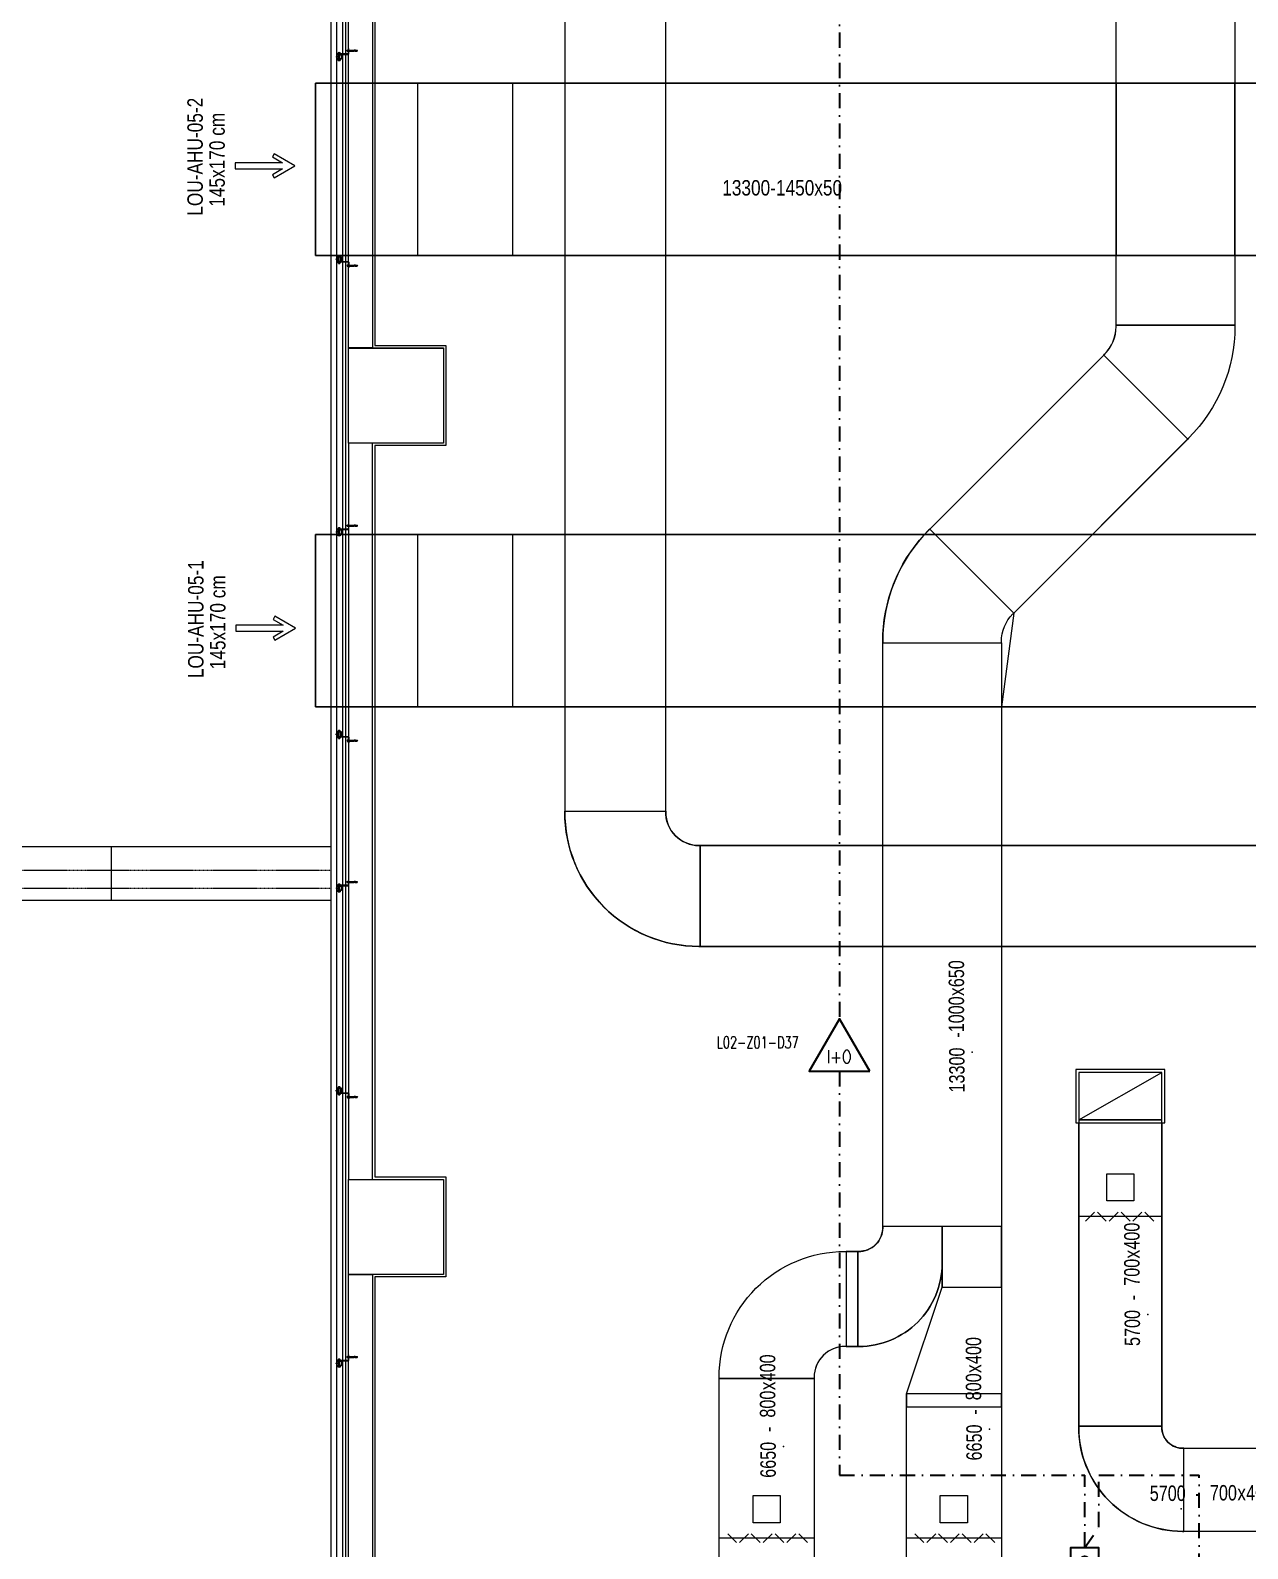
# Model space of a CAD drawing. Extents: x -3709 to 34975, y -230 to 8245.
# Drawn here: x 23528 to 24553, y 782 to 2060 of the extents above; entities that cross this region are included whole.
import ezdxf
from ezdxf.enums import TextEntityAlignment as Align

# ---------------------------------------------------------------- set-up
doc = ezdxf.new("R2010")
doc.units = 0
doc.linetypes.add('DASHDOT', pattern=[25.4, 12.7, -6.35, 0, -6.35])
doc.linetypes.add('HIDDEN', pattern=[0.375, 0.25, -0.125])
doc.layers.get('0').update_dxf_attribs({"color": 9, "lineweight": 9})
for name, color, linetype, lineweight in [('00', 9, 'Continuous', 9), ('01', 9, 'Continuous', 9), ('06D', 9, 'Continuous', 9), ('10', 9, 'Continuous', 9), ('10A', 9, 'Continuous', 9), ('14', 9, 'Continuous', 9), ('33', 9, 'BATTING', 9), ('40', 9, 'Continuous', 9), ('E-DEDEKTÖR NUMARALARI', 20, 'Continuous', 30), ('E-KABLO', 7, 'Continuous', 30), ('E-KOMBİNE DEDEKTÖR (ISI+OPTİK DUMAN)', 7, 'Continuous', 30), ('E-YANGIN İHBAR BUTONU', 7, 'Continuous', 30)]:
    doc.layers.add(name, color=color, linetype=linetype, lineweight=lineweight)
doc.styles.add('DEBI-BLOCK', font='arial.ttf', dxfattribs={"width": 0.8})
doc.styles.add('E-YAZI', font='txttw.shx')
doc.styles.add('Y200-ARIAL', font='arial.ttf', dxfattribs={"width": 0.8})
doc.linetypes.add('BATTING', pattern='A,0.0001,-0.1,[134,ltypeshp.shx,S=0.1,R=0,X=-0.1,Y=0],-0.2,[134,ltypeshp.shx,S=0.1,R=180,X=0.1,Y=0],-0.1', length=0.4001)

# ---------------------------------------------------------------- blocks, each defined once
blk = doc.blocks.new('p-kolon-80x80-vw')
at = {"layer": '01'}
blk.add_lwpolyline([(-40, -40), (-40, 40), (40, 40), (40, -40)], close=True, dxfattribs=at)
blk = doc.blocks.new('cxvxv')
for p, q in [((-21988.4, 8561, 0), (-21988.4, 8560.3, 0)), ((-21988.4, 8560.3, 0), (-21986.6, 8560.3, 0)), ((-21988.4, 8555.4, 0), (-21986.6, 8555.4, 0)), ((-21988.4, 8554.7, 0), (-21988.4, 8555.4, 0)), ((-21986.9, 8561.1, 0), (-21988.2, 8561.1, 0)), ((-21986.9, 8554.7, 0), (-21988.2, 8554.7, 0)), ((-21988, 8561.2, 0), (-21987, 8561.3, 0)), ((-21988, 8561.3, 0), (-21988, 8561.3, 0)), ((-21988, 8561.2, 0), (-21988, 8561.3, 0)), ((-21988, 8561.3, 0), (-21987.9, 8561.3, 0)), ((-21988, 8561.1, 0), (-21987, 8561.2, 0)), ((-21988, 8561.1, 0), (-21988, 8561.2, 0)), ((-21988, 8561.2, 0), (-21988, 8561.2, 0)), ((-21988, 8561.1, 0), (-21988, 8561.1, 0)), ((-21988, 8561.1, 0), (-21988, 8561.1, 0)), ((-21988, 8561.1, 0), (-21988, 8561.1, 0)), ((-21988, 8561, 0), (-21988, 8560.3, 0)), ((-21988, 8560.3, 0), (-21987, 8560.3, 0)), ((-21988, 8560.3, 0), (-21988, 8560.3, 0)), ((-21988, 8560.1, 0), (-21988, 8555.6, 0)), ((-21988, 8555.4, 0), (-21987, 8555.4, 0)), ((-21988, 8554.7, 0), (-21988, 8555.4, 0)), ((-21988, 8555.4, 0), (-21988, 8555.4, 0)), ((-21987.5, 8561.3, 0), (-21987.9, 8561.3, 0)), ((-21987.7, 8561, 0), (-21987.7, 8561.1, 0)), ((-21987.7, 8561.1, 0), (-21987.7, 8561.1, 0)), ((-21987.5, 8561.3, 0), (-21987.1, 8561.3, 0)), ((-21987.1, 8561.3, 0), (-21987.1, 8561.2, 0)), ((-21987, 8561.3, 0), (-21987.1, 8561.3, 0)), ((-21987.1, 8561.3, 0), (-21987, 8561.3, 0)), ((-21987, 8561.3, 0), (-21987.1, 8561.3, 0)), ((-21987, 8561.3, 0), (-21987.1, 8561.3, 0)), ((-21987.1, 8561.2, 0), (-21987, 8561.2, 0)), ((-21987, 8561.2, 0), (-21987.1, 8561.2, 0)), ((-21987.1, 8561.2, 0), (-21987.1, 8561.1, 0)), ((-21987.1, 8561.1, 0), (-21987, 8561.1, 0)), ((-21987.1, 8560.6, 0), (-21987.1, 8561, 0)), ((-21987.1, 8560.6, 0), (-21987.1, 8560.3, 0)), ((-21987.1, 8560.3, 0), (-21987.1, 8560.3, 0)), ((-21987.1, 8555.6, 0), (-21987.1, 8560.1, 0)), ((-21987.1, 8555.1, 0), (-21987.1, 8555.4, 0)), ((-21987.1, 8555.4, 0), (-21987.1, 8555.4, 0)), ((-21987.1, 8555.1, 0), (-21987.1, 8554.7, 0)), ((-21987, 8560.3, 0), (-21987, 8560.3, 0)), ((-21987, 8555.6, 0), (-21987, 8560.1, 0)), ((-21987, 8555.4, 0), (-21987, 8555.4, 0)), ((-21986.6, 8560.3, 0), (-21986.6, 8561, 0)), ((-21986.6, 8555.4, 0), (-21986.6, 8554.7, 0))]:
    blk.add_line(p, q)
at = {"elevation": 0}
for points in [[(-21986.3, 8560.1), (-21988.7, 8560.1), (-21988.7, 8560.3), (-21986.3, 8560.3)], [(-21986.3, 8555.6), (-21988.7, 8555.6), (-21988.7, 8555.4), (-21986.3, 8555.4)]]:
    blk.add_lwpolyline(points, close=True, dxfattribs=at)
for points in [[(-21988, 8560.3), (-21988, 8560.3)], [(-21988, 8560.1), (-21988, 8555.6)], [(-21988, 8555.4), (-21988, 8555.4)]]:
    blk.add_lwpolyline(points, dxfattribs=at)
for centre, radius, start, end in [((-21988.2, 8560.8, 0), 0.315, 45.8497, 134.1503), ((-21988.2, 8555, 0), 0.315, 225.8497, 314.1503), ((-21987.5, 8560, 0), 1.12, 66.8701, 113.1299), ((-21987.5, 8560, 0), 1.12, 66.8701, 113.1299), ((-21987.5, 8555.8, 0), 1.12, 246.8701, 293.1299), ((-21987.5, 8555.8, 0), 1.12, 246.8701, 293.1299), ((-21986.9, 8560.8, 0), 0.313, 45.449, 134.551), ((-21986.9, 8555, 0), 0.313, 225.449, 314.551)]:
    blk.add_arc(centre, radius, start, end)
blk = doc.blocks.new('VIDA')
for p, q in [((-18072, 6524), (-18070, 6525)), ((-18072, 6524), (-18072, 6524)), ((-18072, 6524), (-18072, 6524)), ((-18070, 6523), (-18072, 6524)), ((-18070, 6525), (-18071, 6523)), ((-18071, 6523), (-18070, 6525)), ((-18070, 6523), (-18069, 6525)), ((-18070, 6525), (-18070, 6525)), ((-18070, 6525), (-18070, 6524)), ((-18070, 6524), (-18070, 6525)), ((-18070, 6525), (-18070, 6525)), ((-18070, 6525), (-18070, 6525)), ((-18070, 6525), (-18069, 6525)), ((-18070, 6524), (-18070, 6524)), ((-18069, 6522), (-18070, 6523)), ((-18070, 6523), (-18070, 6523)), ((-18069, 6523), (-18068, 6525)), ((-18069, 6522), (-18069, 6525)), ((-18069, 6525), (-18069, 6522)), ((-18069, 6525), (-18069, 6525)), ((-18069, 6525), (-18069, 6525)), ((-18069, 6525), (-18069, 6525)), ((-18069, 6525), (-18069, 6525)), ((-18069, 6525), (-18068, 6525)), ((-18069, 6523), (-18069, 6522)), ((-18068, 6522), (-18069, 6523)), ((-18069, 6523), (-18069, 6523)), ((-18069, 6522), (-18069, 6522)), ((-18067, 6525), (-18068, 6522)), ((-18068, 6523), (-18067, 6525)), ((-18068, 6525), (-18068, 6523)), ((-18068, 6522), (-18068, 6525)), ((-18068, 6525), (-18068, 6525)), ((-18068, 6525), (-18068, 6522)), ((-18068, 6525), (-18068, 6525)), ((-18068, 6525), (-18068, 6525)), ((-18068, 6525), (-18067, 6525)), ((-18068, 6523), (-18068, 6522)), ((-18068, 6522), (-18068, 6523)), ((-18068, 6523), (-18068, 6523)), ((-18068, 6523), (-18068, 6522)), ((-18067, 6522), (-18068, 6522)), ((-18068, 6522), (-18068, 6522)), ((-18066, 6525), (-18067, 6525)), ((-18067, 6523), (-18066, 6525)), ((-18066, 6525), (-18067, 6522)), ((-18067, 6525), (-18067, 6523)), ((-18067, 6522), (-18067, 6525)), ((-18067, 6525), (-18067, 6525)), ((-18067, 6525), (-18067, 6525)), ((-18067, 6525), (-18067, 6525)), ((-18067, 6522), (-18067, 6523)), ((-18067, 6523), (-18067, 6522)), ((-18067, 6523), (-18067, 6523)), ((-18067, 6523), (-18067, 6522)), ((-18066, 6522), (-18067, 6522)), ((-18066, 6525), (-18066, 6525)), ((-18066, 6525), (-18066, 6525)), ((-18066, 6525), (-18066, 6525)), ((-18066, 6525), (-18066, 6523)), ((-18066, 6522), (-18066, 6525)), ((-18065, 6525), (-18066, 6522)), ((-18066, 6523), (-18065, 6525)), ((-18066, 6525), (-18065, 6525)), ((-18066, 6523), (-18066, 6523)), ((-18066, 6523), (-18066, 6522)), ((-18066, 6523), (-18066, 6522)), ((-18066, 6522), (-18066, 6523)), ((-18065, 6522), (-18066, 6522)), ((-18065, 6525), (-18065, 6523)), ((-18065, 6522), (-18065, 6525)), ((-18065, 6525), (-18065, 6525)), ((-18065, 6525), (-18065, 6525)), ((-18065, 6525), (-18065, 6525)), ((-18065, 6525), (-18064, 6525)), ((-18065, 6523), (-18064, 6525)), ((-18064, 6525), (-18065, 6522)), ((-18065, 6522), (-18064, 6525)), ((-18065, 6523), (-18065, 6522)), ((-18065, 6523), (-18065, 6523)), ((-18065, 6523), (-18065, 6522)), ((-18065, 6522), (-18065, 6523)), ((-18064, 6523), (-18065, 6522)), ((-18064, 6523), (-18065, 6522)), ((-18065, 6522), (-18065, 6522)), ((-18064, 6525), (-18064, 6525)), ((-18064, 6525), (-18064, 6525)), ((-18064, 6525), (-18064, 6525)), ((-18064, 6525), (-18064, 6523)), ((-18064, 6522), (-18062, 6525)), ((-18062, 6525), (-18064, 6522)), ((-18064, 6523), (-18062, 6525)), ((-18062, 6525), (-18064, 6525)), ((-18064, 6523), (-18064, 6523)), ((-18062, 6523), (-18064, 6522)), ((-18062, 6523), (-18064, 6522)), ((-18064, 6522), (-18064, 6523)), ((-18064, 6522), (-18064, 6522)), ((-18063, 6522), (-18062, 6525)), ((-18061, 6525), (-18063, 6523)), ((-18062, 6525), (-18063, 6525)), ((-18062, 6523), (-18063, 6522)), ((-18063, 6522), (-18061, 6523)), ((-18062, 6523), (-18063, 6522)), ((-18063, 6523), (-18061, 6523)), ((-18063, 6522), (-18061, 6522)), ((-18062, 6525), (-18061, 6525)), ((-18062, 6525), (-18062, 6525)), ((-18062, 6525), (-18062, 6525)), ((-18062, 6525), (-18062, 6525)), ((-18061, 6525), (-18062, 6525)), ((-18062, 6523), (-18061, 6525)), ((-18061, 6525), (-18062, 6522)), ((-18062, 6522), (-18061, 6525)), ((-18061, 6523), (-18062, 6525)), ((-18062, 6525), (-18061, 6522)), ((-18062, 6525), (-18062, 6523)), ((-18062, 6525), (-18062, 6525)), ((-18062, 6525), (-18061, 6525)), ((-18062, 6523), (-18062, 6523)), ((-18062, 6522), (-18062, 6523)), ((-18061, 6523), (-18062, 6522)), ((-18061, 6523), (-18062, 6522)), ((-18062, 6522), (-18062, 6522)), ((-18061, 6525), (-18060, 6525)), ((-18061, 6525), (-18061, 6525)), ((-18061, 6525), (-18061, 6525)), ((-18061, 6525), (-18061, 6525)), ((-18061, 6525), (-18061, 6523)), ((-18061, 6522), (-18060, 6525)), ((-18060, 6525), (-18061, 6522)), ((-18061, 6523), (-18060, 6525)), ((-18061, 6523), (-18061, 6523)), ((-18060, 6523), (-18061, 6522)), ((-18060, 6523), (-18061, 6522)), ((-18061, 6522), (-18061, 6523)), ((-18061, 6522), (-18061, 6522)), ((-18060, 6525), (-18060, 6525)), ((-18060, 6525), (-18060, 6525)), ((-18060, 6525), (-18060, 6525)), ((-18060, 6525), (-18060, 6525)), ((-18060, 6525), (-18060, 6523)), ((-18060, 6523), (-18060, 6525)), ((-18059, 6525), (-18060, 6522)), ((-18060, 6522), (-18059, 6525)), ((-18060, 6525), (-18059, 6525)), ((-18059, 6524), (-18060, 6523)), ((-18060, 6522), (-18060, 6523)), ((-18060, 6523), (-18060, 6522)), ((-18060, 6523), (-18060, 6522)), ((-18060, 6523), (-18060, 6523)), ((-18060, 6523), (-18059, 6523)), ((-18060, 6522), (-18060, 6522)), ((-18058, 6527), (-18059, 6527)), ((-18059, 6521), (-18059, 6527)), ((-18059, 6525), (-18059, 6525)), ((-18058, 6521), (-18059, 6521))]:
    blk.add_line(p, q)
for points in [[(-18069, 6525), (-18069, 6523)], [(-18057, 6524), (-18057, 6524), (-18057, 6524), (-18057, 6523)]]:
    blk.add_lwpolyline(points)
for start, end in [(7.5095, 35.2427), (324.7573, 352.4905)]:
    blk.add_arc((-18062, 6524), 5.21, start, end)
blk = doc.blocks.new('çelik dübel')
at = {"ltscale": 7}
for p, q in [((-87, -2), (-85, 2)), ((-85, -6), (-85, 2)), ((-68, 2), (-85, 2)), ((-75, -6), (-75, 2)), ((-70, -6), (-70, 2)), ((-68, 3), (-58, 2)), ((-68, -7), (-68, 3)), ((-58, -6), (-58, 2)), ((-53, 2), (-58, 2)), ((-8, 2), (-58, 2)), ((-53, -6), (-53, 2)), ((-25, -6), (-25, 2)), ((-25, -6), (-24, 2)), ((-23, -6), (-22, 2)), ((-21, -6), (-20, 2)), ((-19, -6), (-18, 2)), ((-17, -6), (-16, 2)), ((-85, -6), (-87, -2)), ((-68, -6), (-85, -6)), ((-68, -7), (-58, -6)), ((-53, -5), (-58, -5)), ((-8, -6), (-58, -6))]:
    blk.add_line(p, q, dxfattribs=at)
for p, q in [((-15, -6), (-14, 2)), ((-13, -6), (-12, 2)), ((-11, -6), (-10, 1)), ((-10, -9), (-10, 5)), ((-9, 5), (-10, 5)), ((-10, 3), (-10, 5)), ((-9, -9), (-9, 5)), ((-8, 2), (-8, 3)), ((-8, -4), (-8, 0)), ((-5, 4), (-7, 4)), ((-5, 1), (-7, 1)), ((-4, 2), (-4, 3)), ((-1, 2), (-4, 2)), ((-4, -4), (-4, 0)), ((-3, -6), (-2, 2)), ((-1, -6), (0, 1)), ((0, -5), (0, 1)), ((-10, -7), (-10, -9)), ((-9, -9), (-10, -9)), ((-8, -6), (-8, -7)), ((-5, -5), (-7, -5)), ((-5, -8), (-7, -8)), ((-4, -6), (-4, -7)), ((-1, -6), (-4, -6))]:
    blk.add_line(p, q)
for points in [[(-68, 1), (-67, 0), (-67, 0), (-67, 0), (-66, -1), (-66, -1), (-66, -2), (-65, -2), (-65, -3), (-65, -3), (-65, -3), (-65, -3), (-64, -4), (-64, -4), (-64, -3), (-64, -3), (-63, -3), (-63, -3), (-63, -3), (-63, -2), (-62, -2), (-62, -2), (-62, -1), (-62, -1), (-61, -1), (-61, -1), (-61, -1), (-61, 0), (-61, 0), (-60, -1), (-60, -1), (-60, -1), (-60, -1), (-60, -1), (-60, -2), (-59, -2), (-59, -3), (-59, -3), (-59, -3), (-58, -3), (-58, -3)], [(-68, 0), (-68, 0), (-68, 0), (-68, -1), (-68, -1), (-68, -1), (-68, -1), (-68, -1), (-68, -1), (-68, -1), (-68, -1), (-68, -1), (-67, -1), (-67, -1), (-67, -1), (-67, -1), (-67, -1), (-67, -1), (-67, -1), (-67, -1), (-67, -1), (-67, -1), (-67, -1), (-67, -1), (-67, -1), (-67, -1), (-67, -1), (-67, -2), (-67, -2), (-67, -2), (-67, -2), (-67, -2), (-67, -2), (-67, -2), (-67, -2), (-67, -2), (-67, -2), (-67, -2), (-67, -2), (-67, -2), (-67, -2), (-67, -2), (-67, -2), (-66, -2), (-66, -3), (-66, -3), (-66, -3), (-66, -3), (-66, -3), (-66, -3), (-66, -3), (-66, -3), (-66, -3), (-66, -3), (-66, -3), (-66, -3), (-66, -3), (-66, -3), (-66, -3), (-66, -3), (-66, -3), (-66, -4), (-66, -4), (-66, -4), (-66, -4), (-66, -4), (-66, -4), (-66, -4), (-66, -4), (-66, -4), (-66, -4), (-66, -4), (-65, -4), (-65, -4), (-65, -4), (-65, -4), (-65, -4), (-65, -4), (-65, -4), (-65, -4), (-65, -4), (-65, -4), (-65, -4), (-65, -4), (-65, -4), (-65, -4), (-65, -5), (-65, -5), (-65, -5), (-64, -5), (-64, -5), (-64, -5), (-64, -5), (-64, -5), (-64, -5), (-64, -5), (-64, -5), (-64, -5), (-64, -5), (-64, -4), (-64, -4), (-64, -4), (-64, -4), (-64, -4), (-64, -4), (-63, -4), (-63, -4), (-63, -4), (-63, -4), (-63, -4), (-63, -4), (-63, -4), (-63, -4), (-63, -4), (-63, -4), (-63, -4), (-63, -4), (-63, -4), (-63, -4), (-63, -4), (-63, -4), (-63, -4), (-63, -4), (-63, -4), (-63, -4), (-63, -4), (-63, -4), (-63, -4), (-63, -4), (-62, -4), (-62, -4), (-62, -3), (-62, -3), (-62, -3), (-62, -3), (-62, -3), (-62, -3), (-62, -3), (-62, -3), (-62, -3), (-62, -3), (-62, -3), (-62, -3), (-62, -3), (-62, -3), (-62, -3), (-62, -3), (-62, -3), (-62, -3), (-62, -3), (-62, -3), (-62, -3), (-62, -3), (-62, -3), (-62, -3), (-62, -3), (-62, -2), (-61, -2), (-61, -2), (-61, -2), (-61, -2), (-61, -2), (-61, -2), (-61, -2), (-61, -2), (-61, -2), (-61, -2), (-61, -2), (-61, -2), (-61, -2), (-61, -2), (-61, -2), (-61, -2), (-61, -2), (-61, -2), (-61, -2), (-61, -2), (-61, -2), (-61, -2), (-61, -2), (-61, -2), (-61, -2), (-61, -2), (-61, -2), (-61, -2), (-61, -2), (-61, -2), (-61, -2), (-61, -2), (-61, -2), (-61, -2), (-61, -2), (-61, -2), (-61, -2), (-61, -2), (-61, -2), (-61, -2), (-61, -2), (-61, -2), (-61, -2), (-60, -2), (-60, -2), (-60, -2), (-60, -2), (-60, -3), (-60, -3), (-60, -3), (-60, -3), (-60, -3), (-60, -3), (-60, -3), (-60, -3), (-60, -3), (-60, -3), (-60, -3), (-60, -3), (-60, -3), (-60, -3), (-60, -3), (-60, -3), (-60, -3), (-60, -3), (-60, -4), (-60, -4), (-60, -4), (-60, -4), (-60, -4), (-60, -4), (-59, -4), (-59, -4), (-59, -4), (-59, -4), (-59, -4), (-59, -4), (-59, -4), (-59, -4), (-59, -4), (-59, -4), (-58, -4), (-58, -4), (-58, -5)]]:
    blk.add_lwpolyline(points)
for centre, start, end in [((-7, 3), 90, 180), ((-7, 2), 180, 270), ((-7, 0), 90, 180), ((-5, 3), 0, 90), ((-5, 2), 270, 0), ((-5, 0), 0, 90), ((-1, 1), 0, 90), ((-7, -4), 180, 270), ((-7, -6), 90, 180), ((-7, -7), 180, 270), ((-5, -4), 270, 0), ((-5, -6), 0, 90), ((-5, -7), 270, 0), ((-1, -5), 270, 0)]:
    blk.add_arc(centre, 1, start, end)
blk = doc.blocks.new('kjdol')
at = {"elevation": -249.8}
for points in [[(77398, 60089.9), (77398, 60085.9), (77394, 60085.9), (77394, 60089.9)], [(77397.8, 60089.7), (77397.8, 60086.1), (77394.2, 60086.1), (77394.2, 60089.7)]]:
    blk.add_lwpolyline(points, close=True, dxfattribs=at)
at = {"ltscale": 10, "elevation": -278.9}
blk.add_lwpolyline([(77394.1, 60089.9), (77403.3, 60089.9, 0.460237), (77404.2, 60090.8), (77404.2, 60094.9), (77403.8, 60094.9), (77403.8, 60091.3, -0.414214), (77402.8, 60090.3), (77394.1, 60090.3)], format="xyb", close=True, dxfattribs=at)
at = {"xscale": 0.1000000000058208, "yscale": 0.1000000000058208, "zscale": 0.1000000000058208, "rotation": 180}
blk.add_blockref('VIDA', (75587.8, 60740.3, -249.8), dxfattribs=at)
blk.add_blockref('cxvxv', (99383.5, 51530.1, -249.8))
at = {"extrusion": (0, 0, -1), "xscale": 0.1000000000058208, "yscale": 0.1000000000058208, "zscale": -0.0999999999999091}
blk.add_blockref('çelik dübel', (-77402.7, 60093.4, 459.2), dxfattribs=at)
blk = doc.blocks.new('cephekompozit2.kat')
at = {"layer": '10A'}
blk.add_lwpolyline([(675.1, 25963.8), (675, 29556.3), (679.5, 29556.3), (679.6, 25963.8), (675.1, 25963.8)], dxfattribs=at)
at = {"layer": '33', "ltscale": 0.2}
blk.add_lwpolyline([(3171.7, 25868), (2347.5, 25868), (2347.5, 25967.8), (687.5, 25967.8), (687.5, 27013), (687.4, 29553), (2347.5, 29553), (2347.5, 29653), (3181.7, 29653)], dxfattribs=at)
at = {"layer": '10'}
for p in [(-76714.2, -32392.2, 249.8), (-76714.2, -32792.2, 249.8), (-76714.2, -33092.2, 249.8), (-76714.2, -33492.2, 249.8)]:
    blk.add_blockref('kjdol', p, dxfattribs=at)
at = {"layer": '10', "xscale": -1, "rotation": 180}
for p in [(-76714.2, 87613.2, 249.8), (-76714.2, 87213.2, 249.8), (-76714.2, 86913.2, 249.8)]:
    blk.add_blockref('kjdol', p, dxfattribs=at)
blk = doc.blocks.new('krt-harpusta1')
for points in [[(16786.2, 292.5), (16786.2, 337.5), (14425.8, 337.5), (14425.8, 1327.5), (16786.2, 1327.5), (16786.2, 1372.5), (14380.8, 1372.5), (14380.8, 292.5), (16786.2, 292.5)], [(16600.8, 1372.5), (16600.8, 1327.5)]]:
    blk.add_lwpolyline(points)
at = {"layer": '06D', "linetype": 'HIDDEN'}
for points in [[(16786.2, 1352.5), (14400.8, 1352.5), (14400.8, 312.5), (16786.2, 312.5), (16786.2, 312.5)], [(16786.2, 1337.5), (14415.8, 1337.5), (14415.8, 327.5), (16786.2, 327.5)]]:
    blk.add_lwpolyline(points, dxfattribs=at)
blk = doc.blocks.new('DEBI001')
at = {"extrusion": (-1, 0, 2e-16)}
blk.add_point((0, 0), dxfattribs=at)
at = {"style": 'DEBI-BLOCK', "width": 0.75, "flags": 8}
for tag, p in [('DEBI', (0.3, 0.2)), ('-', (1.277, 0.2))]:
    blk.add_attdef(tag, text='', height=1, dxfattribs=at).set_placement(p, align=Align.BOTTOM_RIGHT)
blk.add_attdef('KESITX', text='', height=1, dxfattribs=at).set_placement((3.614, 1.533), align=Align.TOP_RIGHT)
at = {"style": 'DEBI-BLOCK', "width": 0.8, "flags": 8}
blk.add_attdef('X', text='', height=1, dxfattribs=at).set_placement((3.918, 1.533), align=Align.TOP_CENTER)
at = {"style": 'DEBI-BLOCK', "width": 0.75, "flags": 8}
blk.add_attdef('KESITY', text='', height=1, dxfattribs=at).set_placement((4.213, 1.533), align=Align.TOP_LEFT)
at = {"style": 'DEBI-BLOCK', "width": 0.75, "flags": 9}
blk.add_attdef('ID', text='', height=0.3, dxfattribs=at).set_placement((0, 0), align=Align.MIDDLE)
blk = doc.blocks.new('p-2.mekanik_cihaz')
at = {"ltscale": 10}
for p, q in [((2458.4, -1982), (2458.4, -1837)), ((2538.4, -1982), (2538.4, -1837)), ((2458.4, -2362), (2458.4, -2217)), ((2538.4, -2362), (2538.4, -2217))]:
    blk.add_line(p, q, dxfattribs=at)
for p, q in [((3015, -2710), (3085, -2670)), ((3085, -2791.3), (3015, -2791.3)), ((3020.7, -2795.1), (3028.2, -2787.6)), ((3030.7, -2787.6), (3038.2, -2795.1)), ((3048.2, -2787.6), (3040.7, -2795.1)), ((3058.2, -2795.1), (3050.7, -2787.6)), ((3068.1, -2787.6), (3060.6, -2795.1)), ((3078.1, -2795.1), (3070.6, -2787.6)), ((2792.1, -3062.2), (2712.1, -3062.2)), ((2719.3, -3058.4), (2726.8, -3065.9)), ((2736.7, -3058.4), (2729.2, -3065.9)), ((2746.7, -3065.9), (2739.2, -3058.4)), ((2756.7, -3058.4), (2749.2, -3065.9)), ((2766.7, -3065.9), (2759.2, -3058.4)), ((2776.6, -3058.4), (2769.1, -3065.9)), ((2786.6, -3065.9), (2779.1, -3058.4)), ((2949.9, -3062.2), (2869.9, -3062.2)), ((2877, -3058.4), (2884.5, -3065.9)), ((2894.5, -3058.4), (2887, -3065.9)), ((2904.4, -3065.9), (2896.9, -3058.4)), ((2914.4, -3058.4), (2906.9, -3065.9)), ((2924.4, -3065.9), (2916.9, -3058.4)), ((2934.4, -3058.4), (2926.9, -3065.9)), ((2944.3, -3065.9), (2936.8, -3058.4))]:
    blk.add_line(p, q)
for points in [[(3046.5, -2040.9), (3046.5, -1109.6), (3146.5, -1109.6), (3146.5, -2040.9)], [(2335.8, -1899.1), (2344.4, -1904.1), (2304.4, -1904.1), (2304.4, -1909.1), (2344.4, -1909.1), (2335.8, -1914.1), (2337.3, -1916.7), (2354.7, -1906.6), (2337.3, -1896.5)], [(3036.1, -2065.9), (2889.5, -2212.5), (2960.2, -2283.2), (3106.8, -2136.7)], [(2336.4, -2288.5), (2345, -2293.5), (2305, -2293.5), (2305, -2298.5), (2345, -2298.5), (2336.4, -2303.5), (2337.9, -2306.1), (2355.3, -2296), (2337.9, -2285.9)], [(2949.9, -2308.2), (2949.9, -2799.7), (2849.9, -2799.7), (2849.9, -2308.2)], [(3012.5, -2712.5), (3087.5, -2712.5), (3087.5, -2667.5), (3012.5, -2667.5)], [(3015, -2710), (3085, -2710), (3085, -2670), (3015, -2670)], [(3085, -2967.9), (3085, -2710), (3015, -2710), (3015, -2967.9)], [(3038.6, -2778.2), (3038.6, -2755.3), (3061.4, -2755.3), (3061.4, -2778.2)], [(2899.9, -2799.7), (2899.9, -2850.7), (2949.9, -2850.7), (2949.9, -2799.7)], [(2828.9, -2820.7), (2819.1, -2820.7), (2819.1, -2900.7), (2828.9, -2900.7)], [(2869.9, -2940.7), (2899.9, -2850.7), (2949.9, -2850.7), (2949.9, -2940.7)], [(2792.1, -2927.7), (2792.1, -3128.1), (2712.1, -3128.1), (2712.1, -2927.7)], [(2869.9, -2940.7), (2869.9, -2951.5), (2949.9, -2951.5), (2949.9, -2940.7)], [(2949.9, -2951.5), (2949.9, -3130.5), (2869.9, -3130.5), (2869.9, -2951.5)], [(3266.5, -3056.4), (3103.5, -3056.4), (3103.5, -2986.4), (3266.5, -2986.4)], [(2740.7, -3049.1), (2740.7, -3026.2), (2763.6, -3026.2), (2763.6, -3049.1)], [(2898.4, -3049.1), (2898.4, -3026.2), (2921.3, -3026.2), (2921.3, -3049.1)]]:
    blk.add_lwpolyline(points, close=True)
for points in [[(2667.1, -2449.9), (2667.1, -1470.5), (2582.1, -1470.5), (2582.1, -2449.9)], [(3634, -1837), (2372.1, -1837), (2372.1, -1982), (3634, -1982)], [(3191, -2217), (2372.1, -2217), (2372.1, -2362), (3191, -2362)], [(2696.1, -2478.9), (3370.1, -2478.9), (3370.1, -2563.9), (2696.1, -2563.9)]]:
    blk.add_lwpolyline(points, close=True, dxfattribs=at)
for points in [[(3036.1, -2065.9), (3036.8, -2065.2, 0.198912), (3046.5, -2041.9), (3046.5, -2040.9), (3146.5, -2040.9), (3146.5, -2041.9, -0.198912), (3107.5, -2135.9), (3106.8, -2136.7)], [(2949.9, -2308.2), (2949.9, -2307.2, -0.198912), (2959.5, -2283.9), (2960.2, -2283.2), (2889.5, -2212.5), (2888.8, -2213.2, 0.198912), (2849.9, -2307.2), (2849.9, -2308.2)], [(2849.9, -2799.7), (2849.9, -2800.7, -0.414214), (2829.9, -2820.7), (2828.9, -2820.7), (2828.9, -2900.7), (2829.9, -2900.7, 0.414214), (2899.9, -2830.7), (2899.9, -2799.7)], [(2819.1, -2900.7), (2818.1, -2900.7, 0.414214), (2792.1, -2926.7), (2792.1, -2927.7), (2712.1, -2927.7), (2712.1, -2926.7, -0.414214), (2818.1, -2820.7), (2819.1, -2820.7)], [(3103.5, -2986.4), (3102.5, -2986.4, -0.414214), (3085, -2968.9), (3085, -2967.9), (3015, -2967.9), (3015, -2968.9, 0.414214), (3102.5, -3056.4), (3103.5, -3056.4)]]:
    blk.add_lwpolyline(points, format="xyb", close=True)
blk.add_lwpolyline([(2667.1, -2449.9), (2667.1, -2450.9, 0.414214), (2695.1, -2478.9), (2696.1, -2478.9), (2696.1, -2563.9), (2695.1, -2563.9, -0.414214), (2582.1, -2450.9), (2582.1, -2449.9)], format="xyb", close=True, dxfattribs=at)
at = {"layer": '40'}
for points in [[(2582, -1450.5), (2582.1, -2449.9, 0.41678), (2695.1, -2563.9), (3370.1, -2563.9, -0.424277), (3399.1, -2591.9), (3399.1, -3568.6), (3484.1, -3568.6), (3484.1, -2592.9, 0.41678), (3371.1, -2478.9), (2696.1, -2478.9, -0.434413), (2667.1, -2449.9), (2667.1, -1440)], [(3146.5, -1108.6), (3146.5, -2041.9, -0.198912), (3107.5, -2135.9), (2960.2, -2283.2), (2949.9, -2362), (2949.9, -3128), (2869.9, -3128), (2869.9, -2940.7), (2899.9, -2850.7), (2899.9, -2830.7, -0.414214), (2829.9, -2900.7), (2819.1, -2900.7, 0.425019), (2792.1, -2926.7), (2792.1, -3128.1), (2712.1, -3128.1), (2712.1, -2926.7, -0.414214), (2818.1, -2820.7), (2829.4, -2820.7, 0.435288), (2849.9, -2799.7), (2849.9, -2307.2, -0.188518), (2885.1, -2217), (3036.1, -2065.9, 0.20624), (3046.5, -2041.9), (3046.5, -1109.6, -0.418585)], [(3828, -1789, -0.414214), (3635, -1982), (2372.1, -1982), (2372.1, -1837), (3519.2, -1837), (3519.2, -1752)], [(3266.5, -3056.4), (3102.5, -3056.4, -0.417519), (3015, -2967.9), (3015, -2712.5), (3085, -2712.5), (3085, -2967.9, 0.445878), (3103.5, -2986.4), (3516.5, -2986.4, 0.436744)], [(3192, -2362), (2372.1, -2362), (2372.1, -2217), (3191, -2217, 0.209223)]]:
    blk.add_lwpolyline(points, format="xyb", dxfattribs=at)
blk.add_lwpolyline([(3046.5, -1982), (3146.5, -1982), (3146.5, -1837), (3046.5, -1837)], close=True, dxfattribs=at)
ref = blk.add_blockref('DEBI001', (2925.3, -2652.9), dxfattribs=dict(xscale=13, yscale=13, zscale=13, rotation=90))
ref.add_attrib('-', '-', dxfattribs={"height": 13, "rotation": 90, "style": 'DEBI-BLOCK', "width": 0.75, "flags": 8}).set_placement((2922.7, -2636.3), align=Align.BOTTOM_RIGHT)
ref.add_attrib('KESITY', '650', dxfattribs={"height": 13, "rotation": 90, "style": 'DEBI-BLOCK', "width": 0.75, "flags": 8}).set_placement((2905.4, -2598.2), align=Align.TOP_LEFT)
ref.add_attrib('X', 'x', dxfattribs={"height": 13, "rotation": 90, "style": 'DEBI-BLOCK', "width": 0.8, "flags": 8}).set_placement((2905.4, -2602), align=Align.TOP_CENTER)
ref.add_attrib('DEBI', '13300', dxfattribs={"height": 13, "rotation": 90, "style": 'DEBI-BLOCK', "width": 0.75, "flags": 8}).set_placement((2922.7, -2649), align=Align.BOTTOM_RIGHT)
ref.add_attrib('KESITX', '1000', dxfattribs={"height": 13, "rotation": 90, "style": 'DEBI-BLOCK', "width": 0.75, "flags": 8}).set_placement((2905.4, -2605.9), align=Align.TOP_RIGHT)
ref = blk.add_blockref('DEBI001', (3073.1, -2873.9), dxfattribs=dict(xscale=13, yscale=13, zscale=13, rotation=90))
ref.add_attrib('-', '-', dxfattribs={"height": 13, "rotation": 90, "style": 'DEBI-BLOCK', "width": 0.75, "flags": 8}).set_placement((3070.5, -2857.3), align=Align.BOTTOM_RIGHT)
ref.add_attrib('KESITY', '400', dxfattribs={"height": 13, "rotation": 90, "style": 'DEBI-BLOCK', "width": 0.75, "flags": 8}).set_placement((3053.2, -2819.2), align=Align.TOP_LEFT)
ref.add_attrib('X', 'x', dxfattribs={"height": 13, "rotation": 90, "style": 'DEBI-BLOCK', "width": 0.8, "flags": 8}).set_placement((3053.2, -2823), align=Align.TOP_CENTER)
ref.add_attrib('DEBI', '5700', dxfattribs={"height": 13, "rotation": 90, "style": 'DEBI-BLOCK', "width": 0.75, "flags": 8}).set_placement((3070.5, -2870), align=Align.BOTTOM_RIGHT)
ref.add_attrib('KESITX', '700', dxfattribs={"height": 13, "rotation": 90, "style": 'DEBI-BLOCK', "width": 0.75, "flags": 8}).set_placement((3053.2, -2826.9), align=Align.TOP_RIGHT)
ref = blk.add_blockref('DEBI001', (2939.8, -2970.3), dxfattribs=dict(xscale=13, yscale=13, zscale=13, rotation=90))
ref.add_attrib('-', '-', dxfattribs={"height": 13, "rotation": 90, "style": 'DEBI-BLOCK', "width": 0.75, "flags": 8}).set_placement((2937.2, -2953.7), align=Align.BOTTOM_RIGHT)
ref.add_attrib('KESITY', '400', dxfattribs={"height": 13, "rotation": 90, "style": 'DEBI-BLOCK', "width": 0.75, "flags": 8}).set_placement((2919.8, -2915.5), align=Align.TOP_LEFT)
ref.add_attrib('X', 'x', dxfattribs={"height": 13, "rotation": 90, "style": 'DEBI-BLOCK', "width": 0.8, "flags": 8}).set_placement((2919.8, -2919.4), align=Align.TOP_CENTER)
ref.add_attrib('DEBI', '6650', dxfattribs={"height": 13, "rotation": 90, "style": 'DEBI-BLOCK', "width": 0.75, "flags": 8}).set_placement((2937.2, -2966.4), align=Align.BOTTOM_RIGHT)
ref.add_attrib('KESITX', '800', dxfattribs={"height": 13, "rotation": 90, "style": 'DEBI-BLOCK', "width": 0.75, "flags": 8}).set_placement((2919.8, -2923.3), align=Align.TOP_RIGHT)
ref = blk.add_blockref('DEBI001', (2766.3, -2984.9), dxfattribs=dict(xscale=13, yscale=13, zscale=13, rotation=90))
ref.add_attrib('-', '-', dxfattribs={"height": 13, "rotation": 90, "style": 'DEBI-BLOCK', "width": 0.75, "flags": 8}).set_placement((2763.7, -2968.3), align=Align.BOTTOM_RIGHT)
ref.add_attrib('KESITY', '400', dxfattribs={"height": 13, "rotation": 90, "style": 'DEBI-BLOCK', "width": 0.75, "flags": 8}).set_placement((2746.4, -2930.1), align=Align.TOP_LEFT)
ref.add_attrib('X', 'x', dxfattribs={"height": 13, "rotation": 90, "style": 'DEBI-BLOCK', "width": 0.8, "flags": 8}).set_placement((2746.4, -2933.9), align=Align.TOP_CENTER)
ref.add_attrib('DEBI', '6650', dxfattribs={"height": 13, "rotation": 90, "style": 'DEBI-BLOCK', "width": 0.75, "flags": 8}).set_placement((2763.7, -2981), align=Align.BOTTOM_RIGHT)
ref.add_attrib('KESITX', '800', dxfattribs={"height": 13, "rotation": 90, "style": 'DEBI-BLOCK', "width": 0.75, "flags": 8}).set_placement((2746.4, -2937.9), align=Align.TOP_RIGHT)
ref = blk.add_blockref('DEBI001', (3101.2, -3037.3), dxfattribs=dict(xscale=13, yscale=13, zscale=13))
ref.add_attrib('-', '-', dxfattribs={"height": 13, "style": 'DEBI-BLOCK', "width": 0.75, "flags": 8}).set_placement((3117.8, -3034.7), align=Align.BOTTOM_RIGHT)
ref.add_attrib('KESITY', '400', dxfattribs={"height": 13, "style": 'DEBI-BLOCK', "width": 0.75, "flags": 8}).set_placement((3156, -3017.4), align=Align.TOP_LEFT)
ref.add_attrib('X', 'x', dxfattribs={"height": 13, "style": 'DEBI-BLOCK', "width": 0.8, "flags": 8}).set_placement((3152.2, -3017.4), align=Align.TOP_CENTER)
ref.add_attrib('DEBI', '5700', dxfattribs={"height": 13, "style": 'DEBI-BLOCK', "width": 0.75, "flags": 8}).set_placement((3105.1, -3034.7), align=Align.BOTTOM_RIGHT)
ref.add_attrib('KESITX', '700', dxfattribs={"height": 13, "style": 'DEBI-BLOCK', "width": 0.75, "flags": 8}).set_placement((3148.2, -3017.4), align=Align.TOP_RIGHT)
at = {"style": 'Y200-ARIAL', "width": 0.8}
for s, p in [('LOU-AHU-05-2', (2277.2, -1948.6)), ('145x170 cm', (2295.7, -1941.1)), ('LOU-AHU-05-1', (2277.8, -2338)), ('145x170 cm', (2296.3, -2330.5))]:
    blk.add_text(s, height=13, rotation=90, dxfattribs=at).set_placement(p)
blk.add_text('13300-1450x50', height=13, dxfattribs=at).set_placement((2714.7, -1931.6))
blk = doc.blocks.new('100_KOMBİNE DEDEKTÖR (ISI+OPTİK DUMAN) 085')
at = {"layer": 'E-KOMBİNE DEDEKTÖR (ISI+OPTİK DUMAN)', "color": 4}
blk.add_lwpolyline([(2.55, 0), (0, 4.42), (-2.55, 0)], close=True, dxfattribs=at)
at = {"layer": 'E-KOMBİNE DEDEKTÖR (ISI+OPTİK DUMAN)', "color": 3, "style": 'E-YAZI', "width": 0.8}
blk.add_text('I+O', height=1.102, dxfattribs=at).set_placement((-0.02, 1.22), align=Align.MIDDLE)
blk = doc.blocks.new('100_YANGIN İHBAR BUTONU 085')
at = {"layer": 'E-YANGIN İHBAR BUTONU', "color": 4}
blk.add_lwpolyline([(-1.16, -1.16), (-1.16, 1.16), (1.16, 1.16), (1.16, -1.16)], close=True, dxfattribs=at)
at = {"layer": 'E-YANGIN İHBAR BUTONU', "color": 3, "const_width": 0.483}
blk.add_lwpolyline([(-0.24, 0, 1), (0.24, 0, 1)], format="xyb", close=True, dxfattribs=at)

msp = doc.modelspace()

# ---------------------------------------------------------------- linework, layer by layer
at = {"layer": '00'}
for points in [[(23795.84, 1792.5), (23795.84, 2412.5), (23815.84, 2412.5), (23815.84, 1792.5)], [(23815.84, 1092.5), (23815.84, 1712.5), (23795.84, 1712.5), (23795.84, 1092.5)]]:
    msp.add_lwpolyline(points, close=True, dxfattribs=at)
msp.add_lwpolyline([(24395.84, 662.5), (24380.84, 662.5), (24380.84, 742.5), (23815.84, 742.5), (23815.84, 662.5), (23795.84, 662.5), (23795.84, 1012.5), (23815.84, 1012.5), (23815.84, 757.5), (24470.84, 757.5), (24470.84, 742.5), (24395.84, 742.5), (24395.84, 662.5)], dxfattribs=at)
at = {"layer": '06D', "elevation": 29.1}
msp.add_lwpolyline([(26297.31, 3997.5), (25450.84, 3997.5), (25450.84, 3897.5), (23790.84, 3897.5), (23790.84, 307.5), (25450.84, 307.5), (25450.84, 207.5), (26295.54, 207.5)], dxfattribs=at)
at = {"layer": '14'}
msp.add_lwpolyline([(23817.84, 2410.5), (23817.84, 1794.5), (23877.84, 1794.5), (23877.84, 1710.5), (23817.84, 1710.5), (23817.84, 1094.5), (23877.84, 1094.5), (23877.84, 1010.5), (23817.84, 1010.5), (23817.84, 759.5)], dxfattribs=at)
at = {"layer": 'E-KABLO', "color": 6, "linetype": 'DASHDOT'}
for p, q in [((24209.24, 2083.51), (24209.24, 1227.67)), ((24209.24, 1183.51), (24209.24, 843.44)), ((24209.24, 843.44), (24415.84, 843.44)), ((24415.84, 782.6), (24415.84, 843.44)), ((24427.84, 799.72), (24427.84, 843.44)), ((24427.84, 843.44), (24512.22, 843.44)), ((24512.22, 535.32), (24512.22, 843.44)), ((24415.84, 782.6), (24427.84, 799.72))]:
    msp.add_line(p, q, dxfattribs=at)

# ---------------------------------------------------------------- block references
for name, p in [('cephekompozit2.kat', (23106.14, -25658.02)), ('cephekompozit2.kat', (23106.14, -25658.12)), ('p-kolon-80x80-vw', (23835.84, 1752.5)), ('p-kolon-80x80-vw', (23835.84, 1752.4)), ('p-kolon-80x80-vw', (23835.84, 1052.5)), ('p-kolon-80x80-vw', (23835.84, 1052.4))]:
    msp.add_blockref(name, p)
at = {"layer": '06D'}
for name, p in [('p-2.mekanik_cihaz', (21395.84, 3852.5)), ('krt-harpusta1', (6995, 0))]:
    msp.add_blockref(name, p, dxfattribs=at)
at = {"layer": 'E-KOMBİNE DEDEKTÖR (ISI+OPTİK DUMAN)', "xscale": 10, "yscale": 10, "zscale": 10}
msp.add_blockref('100_KOMBİNE DEDEKTÖR (ISI+OPTİK DUMAN) 085', (24209.24, 1183.51), dxfattribs=at)
at = {"layer": 'E-YANGIN İHBAR BUTONU', "xscale": 10, "yscale": 10, "zscale": 10, "rotation": 90}
msp.add_blockref('100_YANGIN İHBAR BUTONU 085', (24415.84, 771), dxfattribs=at)

# ---------------------------------------------------------------- texts
at = {"layer": 'E-DEDEKTÖR NUMARALARI', "style": 'E-YAZI', "width": 0.7}
msp.add_text('L02-Z01-D37', height=10, dxfattribs=at).set_placement((24105.98, 1202.84))

doc.saveas('drawing.dxf')
